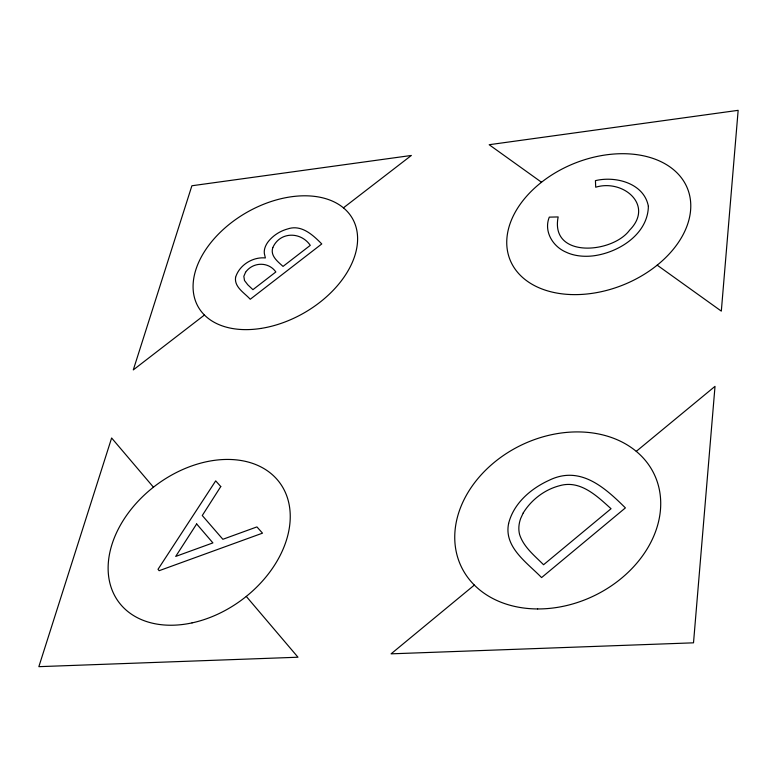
<?xml version="1.0" encoding="UTF-8"?>
<svg xmlns="http://www.w3.org/2000/svg" width="777" height="777" viewBox="0 0 777 777"><rect width="100%" height="100%" fill="white"/><g stroke="black" fill="none" stroke-linecap="round" stroke-linejoin="round"><path stroke-width="1.17" d="M474.358 585.071L391.093 653.836L693.511 642.822L715.015 386.344L636.276 451.359M204.438 315.025L133.294 369.901L191.89 185.761L411.354 155.458L343.444 207.828M541.511 182.245L489.16 144.716L738.15 110.334L721.318 311.121L657.196 265.161M153.448 487.198L111.626 437.995L38.85 666.666L297.989 657.225L246.28 596.406M235.567 277.379C234.159 287.267 244.609 292.929 250.243 299.262L321.765 243.949C312.946 235.004 301.427 224.213 287.713 228.933C279.798 231.099 272.542 235.81 267.647 242.424A22.446 14.54 -29.5 0 0 264.355 253.584L265.375 257.945C252.71 256.701 239.277 265.093 235.567 277.379M648.377 206.342C647.833 234.508 618.162 252.913 592.696 255.924A50.175 34.295 -21.9 0 1 566.083 252.166C552.758 246.532 543.531 231.323 549.29 217.133L558.158 216.938C549.815 258.751 612.431 253.613 629.603 230.157C654.487 205.05 622.96 178.846 595.706 187.218L595.435 180.653C615.578 175.728 644.182 183.236 648.377 206.342M508.634 523.416C503.574 547.163 527.301 562.791 541.579 577.583L625.398 507.896C604.205 486.897 579.846 465.229 549.086 480.303C530.876 488.607 513.636 503.331 508.634 523.416M272.805 247.61C270.017 255.788 277.748 261.577 283.032 266.404L310.285 245.347C300.718 231.381 279.846 231.556 272.805 247.61M245.571 272.261L243.842 276.291L244.483 280.478L247.785 284.8L252.923 289.666L275.845 271.96C268.463 261.402 252.836 261.927 245.571 272.261M523.212 512.966L520.707 518.405A37.772 29.575 -25.8 0 0 519.58 534.469C523.591 547.066 534.566 555.633 543.56 564.743L611.043 508.721C597.105 496.144 580.332 479.749 559.79 485.664C544.687 489.52 531.351 499.747 523.212 512.966M220.775 486.557L202.273 515.52L222.863 539.287L256.925 526.913L262.509 533.158L159.149 570.697L158.022 569.308L215.695 480.876L220.775 486.557M196.649 523.951L175.709 556.419L212.908 542.9L196.649 523.951M260.703 328.467A88.879 57.848 -29.9 0 0 352.739 219.036A88.879 57.848 -29.9 0 0 212.548 240.588A88.879 57.848 -29.9 0 0 260.703 328.467M537.655 608.945A106.964 83.663 -25.7 0 0 655.244 476.515A106.964 83.663 -25.7 0 0 480.312 475.796A106.964 83.663 -25.7 0 0 537.655 608.945M570.435 294.532A95.61 65.491 -21.9 0 0 688.752 192.113A95.61 65.491 -21.9 0 0 537.101 185.878A95.61 65.491 -21.9 0 0 570.435 294.532M192.045 622.892A100.184 71.591 -36.6 0 0 281.381 485.13A100.184 71.591 -36.6 0 0 124.135 519.007A100.184 71.591 -36.6 0 0 192.045 622.892"/></g></svg>
